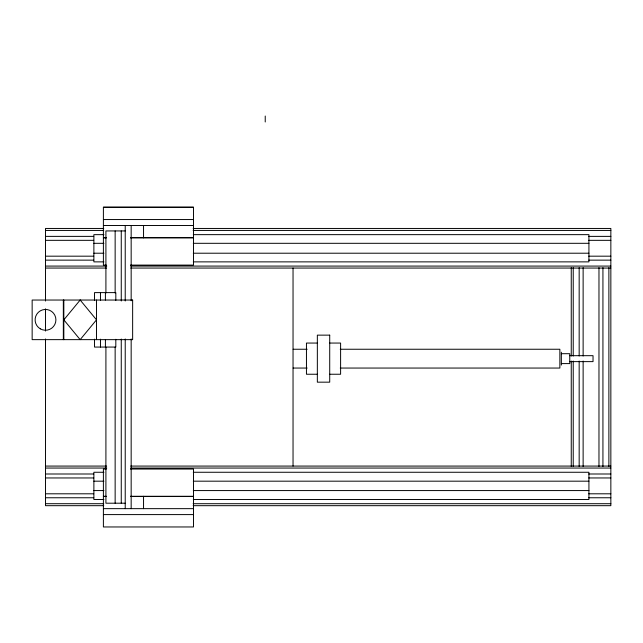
<?xml version="1.0" encoding="UTF-8"?>
<svg xmlns="http://www.w3.org/2000/svg" width="643" height="643" viewBox="0 0 643 643"><rect width="100%" height="100%" fill="white"/><g stroke="black" fill="none" stroke-linecap="round" stroke-linejoin="round"><path stroke-width="0.96" d="M103.394 207.295L193.487 207.295M103.394 219.544L193.487 219.544M103.394 225.484L193.487 225.484M103.756 228.458L45.516 228.458L45.516 301.061M193.125 228.458L610.85 228.458L610.85 505.679L193.125 505.679M45.516 230.435L103.756 230.435M193.125 230.435L610.85 230.435M125.224 230.933L105.91 230.933L105.91 292.991M103.925 234.647L93.878 234.647L93.878 261.87L103.925 261.87M193.294 234.647L588.924 234.647L588.924 261.87L193.294 261.87M45.516 236.375L93.717 236.375M588.755 236.375L610.85 236.375M103.394 237.613L106.392 237.613M130.416 237.613L193.487 237.613M103.394 237.862L106.392 237.862M130.416 237.862L193.487 237.862M45.516 240.337L93.717 240.337M588.755 240.337L610.85 240.337M93.878 243.311L103.925 243.311M193.294 243.311L588.924 243.311M93.878 253.213L103.925 253.213M193.294 253.213L588.924 253.213M45.516 256.179L93.717 256.179M588.755 256.179L610.85 256.179M45.516 260.142L93.717 260.142M588.755 260.142L610.85 260.142M106.392 265.093L103.394 265.093L103.394 207.175L193.487 207.175L193.487 265.093L130.416 265.093M45.516 266.081L106.77 266.081M130.867 266.081L610.85 266.081M45.516 268.059L106.642 268.059M130.698 268.059L610.85 268.059M317.345 343.057L306.454 343.057L306.454 374.242L317.345 374.242M329.714 343.057L340.605 343.057L340.605 374.242L329.714 374.242M293.128 349.245L307.169 349.245M340.26 349.245L559.86 349.245L559.86 368.053L340.26 368.053M561.347 353.698L569.762 353.698L569.762 363.6L561.347 363.6M569.762 355.683L593.031 355.683L593.031 361.623L569.762 361.623M293.128 368.053L307.169 368.053M45.516 466.079L106.642 466.079M130.698 466.079L610.85 466.079M45.516 468.056L106.77 468.056M130.867 468.056L610.85 468.056M106.392 469.044L103.394 469.044L103.394 526.963L193.487 526.963L193.487 469.044L130.416 469.044M103.925 472.267L93.878 472.267L93.878 499.49L103.925 499.49M193.294 472.267L588.924 472.267L588.924 499.49L193.294 499.49M45.516 473.995L93.717 473.995M588.755 473.995L610.85 473.995M45.516 477.958L93.717 477.958M588.755 477.958L610.85 477.958M93.878 481.181L103.925 481.181M193.294 481.181L588.924 481.181M93.878 490.569L103.925 490.569M193.294 490.569L588.924 490.569M45.516 493.8L93.717 493.8M588.755 493.8L610.85 493.8M103.394 496.275L106.392 496.275M130.416 496.275L193.487 496.275M103.394 496.525L106.392 496.525M130.416 496.525L193.487 496.525M45.516 497.762L93.717 497.762M588.755 497.762L610.85 497.762M125.224 503.204L105.91 503.204L105.91 347.051M45.516 503.702L103.756 503.702M193.125 503.702L610.85 503.702M103.756 505.679L45.516 505.679L45.516 338.941M103.394 508.653L193.487 508.653M103.394 514.593L193.487 514.593M608.873 267.633L608.873 466.505M602.933 267.633L602.933 466.505M598.971 267.633L598.971 466.505M583.129 267.633L583.129 356.021M583.129 361.044L583.129 466.505M579.166 267.633L579.166 356.021M579.166 361.044L579.166 466.505M573.226 267.633L573.226 356.021M573.226 361.044L573.226 466.505M571.249 267.633L571.249 356.021M571.249 361.044L571.249 466.505M561.347 352.211L561.347 365.087M293.039 268.059L293.039 466.079M265.229 116.037L265.229 121.977M143.542 225.484L143.542 237.862M143.542 496.275L143.542 508.653M131.164 225.484L131.164 300.795M131.164 338.949L131.164 508.653M125.224 225.484L125.224 301.004M125.224 338.949L125.224 508.653M121.262 230.933L121.262 301.004M121.262 339.038L121.262 503.204M115.812 300.385L115.812 292.613L94.521 292.613L94.521 300.538M115.812 339.303L115.812 347.067L94.521 347.067L94.521 339.15M115.145 230.933L115.145 292.991M115.145 347.051L115.145 503.204M105.412 292.613L105.412 300.104M105.412 339.576L105.412 347.067M100.469 292.613L100.469 300.538M100.469 339.15L100.469 347.067M96.506 300.04L96.506 339.641M63.834 300.04L63.834 339.641M63.335 300.04L63.335 339.641M45.516 308.809L45.516 331.065M80.166 300.04L63.834 319.844L80.166 339.641L96.506 319.844L80.166 300.04M132.643 300.04L32.15 300.04L32.15 339.641L132.643 339.641L132.643 300.04M329.714 335.14L317.345 335.14L317.345 382.167L329.714 382.167L329.714 335.14M40.316 328.846A10.392 10.392 0 0 0 55.909 319.844A10.392 10.392 0 0 0 40.316 310.842A10.392 10.392 0 0 0 40.316 328.846"/></g></svg>
